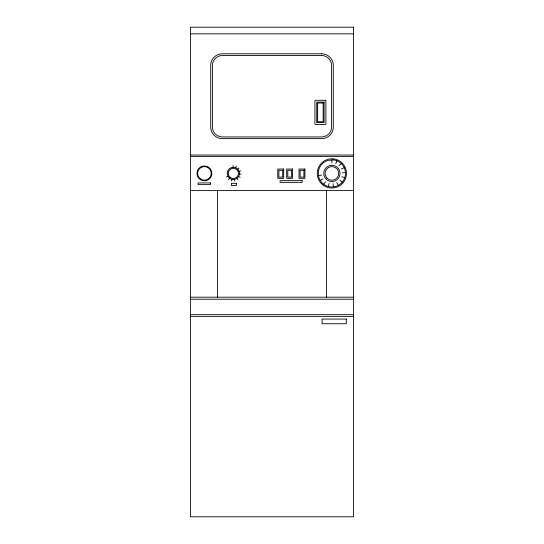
<?xml version="1.0" encoding="UTF-8"?>
<svg xmlns="http://www.w3.org/2000/svg" width="544" height="544" viewBox="0 0 544 544"><rect width="100%" height="100%" fill="white"/><g stroke="black" fill="none" stroke-linecap="round" stroke-linejoin="round"><path stroke-width="0.82" d="M328.345 186.34L329.127 183.471M231.486 180.996L231.955 179.364M335.743 163.703L336.845 160.936M235.579 167.708L236.286 166.158M323.809 184.11L325.598 181.737M228.5 179.547L229.602 178.255M339.055 165.818L341.102 163.656M237.742 169.15L239.02 168.035M320.423 180.37L322.966 178.826M226.386 176.99L227.929 176.27M341.353 169.007L344.053 167.749M239.102 171.36L240.734 170.877M318.655 175.637L321.592 175.141M342.305 172.815L345.277 172.652M190.4 33.83L353.6 33.83M190.4 155.04L353.6 155.04M190.4 156.4L353.6 156.4M190.4 190.4L353.6 190.4M190.4 297.187L353.6 297.187M190.4 299.2L353.6 299.2M190.4 314.677L353.6 314.677M190.4 316.377L353.6 316.377M239.428 173.937L241.114 174.175M341.782 176.712L344.604 177.657M238.66 176.419L240.094 177.33M339.857 180.139L342.128 182.056M236.926 178.35L237.85 179.778M336.797 182.607L338.198 185.232M234.552 179.398L234.804 181.077M333.044 183.777L333.377 186.728M331.881 159.984L331.881 162.962M326.4 190.4L326.4 297.187M233.016 165.587L233.016 167.287M217.6 190.4L217.6 297.187M333.112 159.854L327.835 160.419A13.6 13.6 0 0 0 321.436 182.104A13.6 13.6 0 0 0 343.924 179.717A13.6 13.6 0 0 0 333.112 159.854M353.6 27.2L190.4 27.2L190.4 516.8L353.6 516.8L353.6 27.2M321.722 53.795L222.278 53.795A11.58 11.58 0 0 0 210.705 65.375L210.705 127.065A11.58 11.58 0 0 0 222.278 138.645L321.722 138.645A11.58 11.58 0 0 0 333.295 127.065L333.295 65.375A11.58 11.58 0 0 0 321.722 53.795M321.667 55.495L222.333 55.495A9.935 9.935 0 0 0 212.405 65.43L212.405 127.01A9.935 9.935 0 0 0 222.333 136.945L321.667 136.945A9.935 9.935 0 0 0 331.595 127.01L331.595 65.43A9.935 9.935 0 0 0 321.667 55.495M325.224 100.286L315.595 100.286A0.68 0.68 0 0 0 314.915 100.966L314.915 123.767A0.68 0.68 0 0 0 315.595 124.447L325.224 124.447A0.68 0.68 0 0 0 325.904 123.767L325.904 100.966A0.68 0.68 0 0 0 325.224 100.286M324.088 102.102L316.73 102.102L316.73 122.631L324.088 122.631L324.088 102.102M323.17 103.02L317.648 103.02L317.648 121.72L323.17 121.72L323.17 103.02M283.669 169.041L277.766 169.041L277.766 178.344L283.669 178.344L283.669 169.041M292.59 169.041L286.688 169.041L286.688 178.344L292.59 178.344L292.59 169.041M304.919 169.041L299.016 169.041L299.016 178.344L304.919 178.344L304.919 169.041M282.696 170.306L278.875 170.306L278.875 177.106L282.696 177.106L282.696 170.306M291.625 170.306L287.796 170.306L287.796 177.106L291.625 177.106L291.625 170.306M303.946 170.306L300.125 170.306L300.125 177.106L303.946 177.106L303.946 170.306M302.185 180.656L280.085 180.656L280.085 182.356L302.185 182.356L302.185 180.656M210.453 182.92L198.125 182.92L198.125 184.62L210.453 184.62L210.453 182.92M236.497 183.335L231.397 183.335L231.397 185.456L236.497 185.456L236.497 183.335M346.304 319.063L322.075 319.063L322.075 323.741L346.304 323.741L346.304 319.063M230.173 177.405A5.1 5.1 0 0 0 238.381 174.134A5.1 5.1 0 0 0 231.445 168.66A5.1 5.1 0 0 0 230.173 177.405M200.546 178.996A6.8 6.8 0 0 0 211.188 173.951A6.8 6.8 0 0 0 201.498 167.253A6.8 6.8 0 0 0 200.546 178.996M326.318 179.364A8.16 8.16 0 0 0 339.83 175.236A8.16 8.16 0 0 0 329.501 165.594A8.16 8.16 0 0 0 326.318 179.364M326.808 177.929A6.8 6.8 0 0 0 338.341 175.528A6.8 6.8 0 0 0 330.494 166.743A6.8 6.8 0 0 0 326.808 177.929M229.235 177.942A6.12 6.12 0 0 0 239.319 174.678A6.12 6.12 0 0 0 231.445 167.579A6.12 6.12 0 0 0 229.235 177.942M200.478 179.758A7.48 7.48 0 0 0 211.888 173.631A7.48 7.48 0 0 0 200.872 166.811A7.48 7.48 0 0 0 200.478 179.758M321.497 183.695A14.62 14.62 0 0 0 345.991 177.249A14.62 14.62 0 0 0 328.161 159.263A14.62 14.62 0 0 0 321.497 183.695"/></g></svg>
